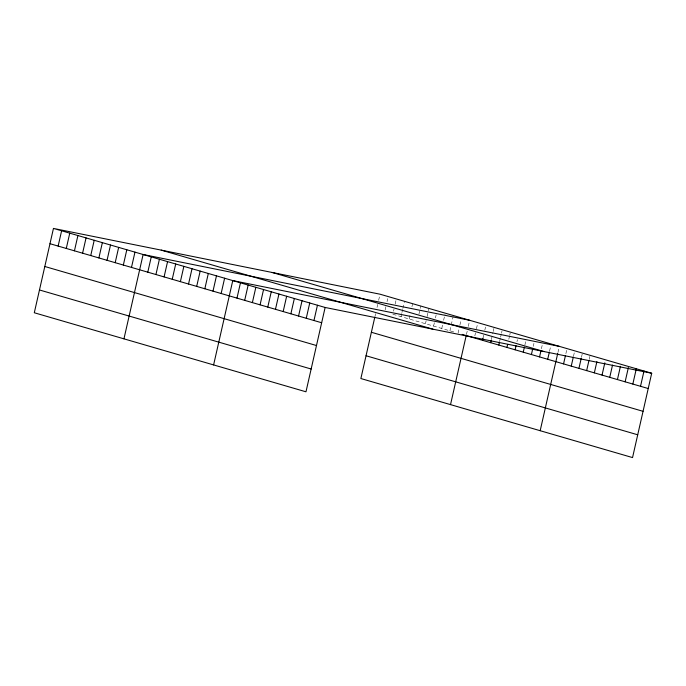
<?xml version="1.0" encoding="UTF-8"?>
<svg xmlns="http://www.w3.org/2000/svg" width="686" height="686" viewBox="0 0 686 686"><rect width="100%" height="100%" fill="white"/><g stroke="black" fill="none" stroke-linecap="round" stroke-linejoin="round"><path stroke-width="0.51" stroke-dasharray="3.43 2.57" d="M374.908 316.743L375.611 313.631M377.017 307.448L377.712 304.395M378.638 300.314L379.564 296.241M385.172 309.823L385.866 306.762M387.024 301.669L387.719 298.607M393.55 311.178L394.013 309.137M395.17 304.035L396.328 298.942M401.001 316.606L401.696 313.545M401.927 312.524L402.622 309.472M402.854 308.451L404.483 301.317M409.156 318.973L410.314 313.879M411.934 306.745L412.629 303.684M418.923 314.214L420.775 306.059M425.457 323.715L426.152 320.662M427.078 316.58L428.93 308.426M433.603 326.09L434.53 322.008M435.456 317.935L436.15 314.874M441.758 328.457L442.684 324.384M443.61 320.302L445 314.188M449.905 330.832L453.146 316.563M458.059 333.199L459.68 326.064M459.912 325.044L461.069 319.95M466.437 334.554L467.363 330.481M468.289 326.399L469.447 321.305M474.823 335.908L475.518 332.847M476.444 328.774L477.602 323.672M482.97 338.275L483.664 335.222M484.822 330.12L485.517 327.068M491.348 339.63L492.968 332.496M493.208 331.475L493.903 328.414M499.734 340.985L500.428 337.924M500.66 336.903L501.355 333.842M501.586 332.83L502.049 330.789M508.806 339.278L509.501 336.217M509.732 335.197L510.195 333.156M516.961 341.645L517.424 339.604M524.876 345.041L525.802 340.959M533.262 346.387L533.957 343.334M541.408 348.762L542.334 344.681M549.563 351.129L550.721 346.036M557.941 352.484L558.867 348.402M565.873 353.702L566.799 349.628M573.565 355.94L574.259 352.887M581.496 357.166L582.191 354.105M589.197 359.404L589.891 356.343M392.855 314.231L456.018 332.607"/><path stroke-width="1.03" d="M53.457 228.421L34.3 312.756L305.973 391.8L325.13 307.465L53.457 228.421L380.027 294.2L651.7 373.244L632.543 457.579L360.87 378.535L374.676 317.772M58.139 246.085L61.611 230.796M66.285 248.452L69.758 233.163M74.44 250.827L77.912 235.538M82.586 253.194L86.059 237.905M90.741 255.569L94.214 240.28M98.887 257.936L102.36 242.647M107.042 260.311L110.515 245.022M115.188 262.678L118.661 247.389M123.343 265.053L126.816 249.764M131.489 267.42L134.962 252.131M123.952 338.841L143.117 254.506L469.678 320.285M147.79 272.171L151.263 256.881M155.936 274.537L159.409 259.248M164.091 276.912L167.564 261.623M172.237 279.279L175.71 263.99M180.392 281.654L183.865 266.365M188.539 284.021L192.011 268.732M196.693 286.396L200.166 271.107M204.84 288.763L208.312 273.474M212.994 291.138L216.467 275.849M221.141 293.505L224.614 278.216M213.603 364.926L232.768 280.591L559.33 346.37M236.987 298.118L240.46 282.829M244.688 300.357L248.16 285.067M252.379 302.595L255.852 287.305M260.08 304.833L263.553 289.543M267.78 307.079L271.253 291.79M275.472 309.317L278.945 294.028M283.172 311.555L286.645 296.266M290.873 313.794L294.345 298.504M298.564 316.032L302.037 300.742M306.265 318.27L309.738 302.98M313.965 320.516L317.438 305.227M450.522 404.62L466.206 335.574L462.132 334.391M482.507 340.316L482.97 338.275M490.653 342.683L491.116 340.65M498.808 345.058L499.502 341.997M506.954 347.433L507.649 344.372M515.109 349.8L516.035 345.727M523.255 352.175L524.413 347.073M531.41 354.542L532.799 348.428M539.556 356.917L540.945 350.795M547.711 359.284L549.332 352.15M540.174 430.705L557.709 353.504M563.558 363.897L565.41 355.742M571.249 366.135L573.333 356.96M578.95 368.373L581.265 358.186M586.65 370.612L588.965 360.424M594.342 372.858L596.889 361.642M602.042 375.096L604.82 362.86M609.743 377.334L612.521 365.098M617.434 379.572L620.444 366.324M625.135 381.81L628.376 367.542M632.835 384.049L636.308 368.759M640.527 386.295L644 370.997M325.13 307.465L651.7 373.244M272.265 272.496L543.929 351.532M467.226 335.866L648.227 388.533M161.227 250.133L432.9 329.169M371.375 332.273L643.048 411.317M49.984 243.71L321.657 322.754M366.041 355.751L637.714 434.795M44.813 266.494L316.486 345.538M39.479 289.972L311.152 369.017"/></g></svg>
